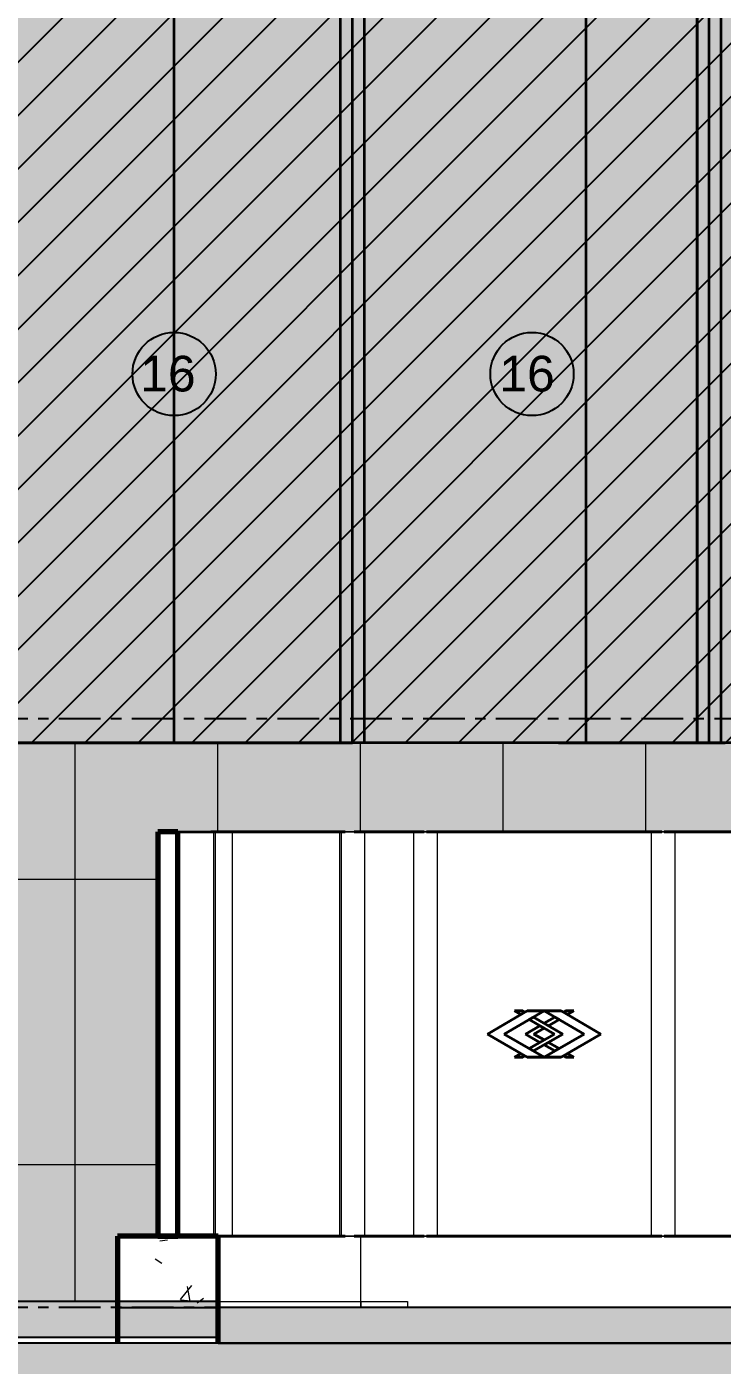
# Model space of a CAD drawing. Header units: millimetres. Extents: x -1379 to 1385823, y -4884429 to 548763.
# Drawn here: x 558852 to 561777, y -2343919 to -2338291 of the extents above; entities that cross this region are included whole.
import ezdxf

# ---------------------------------------------------------------- set-up
doc = ezdxf.new("R2010")
doc.units = ezdxf.units.MM
doc.linetypes.add('CENTER', pattern=[50.8, 31.75, -6.35, 6.35, -6.35])
doc.linetypes.add('TA_GL_000.70000', pattern=[1.925, 0.7, -0.175, 0.175, -0.175, 0.7])
for name, color, linetype in [('000 - 0_SYM_DWG_GRIDLINE_MAIN_COLOR_251', 7, 'Continuous'), ('000 - CONCRETE_COL_HATCH_', 7, 'Continuous'), ('000 - EXISTING_PRECAST_MAIN_COLOR_3', 7, 'Continuous'), ('000 - GRID', 7, 'CENTER')]:
    doc.layers.add(name, color=color, linetype=linetype)
for name, color, linetype, lineweight in [('A-ANNO-IDEN', 7, 'Continuous', 25), ('A-COLS-E', 7, 'Continuous', 35), ('A-DETL', 7, 'Continuous', 70), ('A-DETL-GENF', 7, 'Continuous', 35), ('A-DETL-THIN', 7, 'Continuous', 25), ('A-FLOR-E', 7, 'Continuous', 35), ('A-FLOR-FNSH', 7, 'Continuous', 70), ('A-FLOR-PATT', 7, 'Continuous', 70), ('A-GLAZ-CURT', 7, 'Continuous', 35), ('A-GLAZ-CWMG', 7, 'Continuous', 35), ('A-WALL', 7, 'Continuous', 70), ('A-WALL-PATT', 7, 'Continuous', 70), ('I-WALL-E', 7, 'Continuous', 50), ('WALL-E', 7, 'Continuous', 50)]:
    doc.layers.add(name, color=color, linetype=linetype, lineweight=lineweight)
doc.styles.add('ARIAL', font='arial.ttf')
doc.styles.add('TA', font='', dxfattribs={"height": 4.5})
doc.styles.get('TA').set_extended_font_data('Cordia New')

# ---------------------------------------------------------------- blocks, each defined once
blk = doc.blocks.new('DPA_Rectangular - 300 x 700mm-5176290-IV01 - ELEVATION 2')
at = {"layer": 'A-COLS-E', "color": 7}
for p, q in [((-2310042.7, 103675), (-2309342.7, 103675)), ((-2309342.7, 103675), (-2310042.7, 103675))]:
    blk.add_line(p, q, dxfattribs=at)
blk = doc.blocks.new('Curtain Panel Precast - Precast-5464831-IV01 - ELEVATION 2')
at = {"layer": 'A-GLAZ-CURT', "color": 7}
for p, q in [((-2305608.5, 103300), (-2306598.5, 103300)), ((-2306598.5, 103300), (-2305608.5, 103300)), ((-2305608.5, 101600), (-2306598.5, 101600)), ((-2306598.5, 101600), (-2305608.5, 101600))]:
    blk.add_line(p, q, dxfattribs=at)
blk = doc.blocks.new('Curtain Panel Precast - Precast w MRTA Logo-V77-IV01 - ELEVATION 2')
at = {"layer": 'A-GLAZ-CURT', "color": 7}
for p, q in [((-2309608.5, 103300), (-2310598.5, 103300)), ((-2310598.5, 103300), (-2309608.5, 103300)), ((-2310175.4, 102547), (-2310342.5, 102450)), ((-2310342.5, 102450), (-2310175.4, 102547)), ((-2310272.4, 102450), (-2310103.5, 102547)), ((-2310103.5, 102547), (-2310272.4, 102450)), ((-2310193, 102547), (-2310228.3, 102547)), ((-2310228.3, 102547), (-2310201.8, 102531.7)), ((-2310201.8, 102531.7), (-2310228.3, 102547)), ((-2310228.3, 102547), (-2310193, 102547)), ((-2310201.8, 102531.7), (-2310184.2, 102541.9)), ((-2310184.2, 102541.9), (-2310201.8, 102531.7)), ((-2310184.2, 102541.9), (-2310193, 102547)), ((-2310193, 102547), (-2310184.2, 102541.9)), ((-2310103.5, 102547), (-2310175.4, 102547)), ((-2310175.4, 102547), (-2310103.5, 102547)), ((-2310031.7, 102547), (-2310103.5, 102547)), ((-2310103.5, 102547), (-2309934.7, 102450)), ((-2309934.7, 102450), (-2310103.5, 102547)), ((-2310103.5, 102547), (-2310031.7, 102547)), ((-2309864.6, 102450), (-2310031.7, 102547)), ((-2310031.7, 102547), (-2309864.6, 102450)), ((-2310014.1, 102547), (-2310022.9, 102541.9)), ((-2310022.9, 102541.9), (-2310014.1, 102547)), ((-2310022.9, 102541.9), (-2310005.2, 102531.7)), ((-2310005.2, 102531.7), (-2310022.9, 102541.9)), ((-2309978.8, 102547), (-2310014.1, 102547)), ((-2310014.1, 102547), (-2309978.8, 102547)), ((-2310005.2, 102531.7), (-2309978.8, 102547)), ((-2309978.8, 102547), (-2310005.2, 102531.7)), ((-2310121.2, 102485), (-2310181.6, 102450)), ((-2310181.6, 102450), (-2310121.2, 102485)), ((-2310148.4, 102521.2), (-2310166.1, 102511)), ((-2310166.1, 102511), (-2310148.4, 102521.2)), ((-2310166.1, 102511), (-2310060.7, 102450)), ((-2310060.7, 102450), (-2310166.1, 102511)), ((-2310025.4, 102450), (-2310148.4, 102521.2)), ((-2310148.4, 102521.2), (-2310025.4, 102450)), ((-2310103.6, 102474.8), (-2310121.2, 102485)), ((-2310121.2, 102485), (-2310103.6, 102474.8)), ((-2310058.7, 102521.2), (-2310103.5, 102495.2)), ((-2310103.5, 102495.2), (-2310058.7, 102521.2)), ((-2310103.5, 102495.2), (-2310085.7, 102484.9)), ((-2310085.7, 102484.9), (-2310103.5, 102495.2)), ((-2310085.7, 102484.9), (-2310040.8, 102511)), ((-2310040.8, 102511), (-2310085.7, 102484.9)), ((-2310040.8, 102511), (-2310058.7, 102521.2)), ((-2310058.7, 102521.2), (-2310040.8, 102511)), ((-2310342.5, 102450), (-2310175.4, 102353)), ((-2310175.4, 102353), (-2310342.5, 102450)), ((-2310103.5, 102353), (-2310272.4, 102450)), ((-2310272.4, 102450), (-2310103.5, 102353)), ((-2310181.6, 102450), (-2310121.2, 102415)), ((-2310121.2, 102415), (-2310181.6, 102450)), ((-2310060.7, 102450), (-2310166.1, 102389)), ((-2310166.1, 102389), (-2310060.7, 102450)), ((-2310148.4, 102378.8), (-2310025.4, 102450)), ((-2310025.4, 102450), (-2310148.4, 102378.8)), ((-2310146.3, 102450), (-2310103.6, 102474.8)), ((-2310103.6, 102474.8), (-2310146.3, 102450)), ((-2310103.6, 102425.2), (-2310146.3, 102450)), ((-2310146.3, 102450), (-2310103.6, 102425.2)), ((-2310121.2, 102415), (-2310103.6, 102425.2)), ((-2310103.6, 102425.2), (-2310121.2, 102415)), ((-2309934.7, 102450), (-2310103.5, 102353)), ((-2310103.5, 102353), (-2309934.7, 102450)), ((-2310031.6, 102353), (-2309864.6, 102450)), ((-2309864.6, 102450), (-2310031.6, 102353)), ((-2310201.8, 102368.3), (-2310228.3, 102353)), ((-2310228.3, 102353), (-2310201.8, 102368.3)), ((-2310184.2, 102358.1), (-2310201.8, 102368.3)), ((-2310201.8, 102368.3), (-2310184.2, 102358.1)), ((-2310166.1, 102389), (-2310148.4, 102378.8)), ((-2310148.4, 102378.8), (-2310166.1, 102389)), ((-2310085.7, 102415.1), (-2310103.5, 102404.8)), ((-2310103.5, 102404.8), (-2310085.7, 102415.1)), ((-2310103.5, 102404.8), (-2310058.7, 102378.8)), ((-2310058.7, 102378.8), (-2310103.5, 102404.8)), ((-2310040.8, 102389), (-2310085.7, 102415.1)), ((-2310085.7, 102415.1), (-2310040.8, 102389)), ((-2310058.7, 102378.8), (-2310040.8, 102389)), ((-2310040.8, 102389), (-2310058.7, 102378.8)), ((-2310005.2, 102368.3), (-2310022.9, 102358.1)), ((-2310022.9, 102358.1), (-2310005.2, 102368.3)), ((-2309978.8, 102353), (-2310005.2, 102368.3)), ((-2310005.2, 102368.3), (-2309978.8, 102353)), ((-2310228.3, 102353), (-2310193, 102353)), ((-2310193, 102353), (-2310228.3, 102353)), ((-2310193, 102353), (-2310184.2, 102358.1)), ((-2310184.2, 102358.1), (-2310193, 102353)), ((-2310175.4, 102353), (-2310103.5, 102353)), ((-2310103.5, 102353), (-2310175.4, 102353)), ((-2310103.5, 102353), (-2310031.6, 102353)), ((-2310031.6, 102353), (-2310103.5, 102353)), ((-2310022.9, 102358.1), (-2310014.1, 102353)), ((-2310014.1, 102353), (-2310022.9, 102358.1)), ((-2310014.1, 102353), (-2309978.8, 102353)), ((-2309978.8, 102353), (-2310014.1, 102353)), ((-2309608.5, 101600), (-2310598.5, 101600)), ((-2310598.5, 101600), (-2309608.5, 101600))]:
    blk.add_line(p, q, dxfattribs=at)
blk = doc.blocks.new('Rectangular Mullion - Mullion_Beam 300x700-5462458-IV01 - ELEVATION 2')
at = {"layer": 'A-GLAZ-CWMG', "color": 7, "lineweight": 9}
blk.add_line((-2309603.5, 101600), (-2310603.5, 101600), dxfattribs=at)
blk.add_line((-2309603.5, 101600), (-2310603.5, 101600), dxfattribs=at)
blk = doc.blocks.new('Rectangular Mullion - Mullion_H-Beam-5464829-IV01 - ELEVATION 2')
at = {"layer": 'A-GLAZ-CWMG', "color": 7, "lineweight": 9}
for p, q in [((-2306653.5, 103300), (-2306608.5, 103300)), ((-2306608.5, 103300), (-2306653.5, 103300)), ((-2306653.5, 103300), (-2306553.5, 103300)), ((-2306553.5, 103300), (-2306653.5, 103300)), ((-2306653.5, 103300), (-2306653.5, 101600)), ((-2306653.5, 103300), (-2306653.5, 101600)), ((-2306553.5, 103300), (-2306598.5, 103300)), ((-2306598.5, 103300), (-2306553.5, 103300)), ((-2306553.5, 103300), (-2306553.5, 101600)), ((-2306553.5, 103300), (-2306553.5, 101600)), ((-2306653.5, 101600), (-2306553.5, 101600)), ((-2306553.5, 101600), (-2306653.5, 101600)), ((-2306653.5, 101600), (-2306608.5, 101600)), ((-2306608.5, 101600), (-2306653.5, 101600)), ((-2306553.5, 101600), (-2306598.5, 101600)), ((-2306598.5, 101600), (-2306553.5, 101600))]:
    blk.add_line(p, q, dxfattribs=at)
blk = doc.blocks.new('DPA_Curved type B 1 - Curved Type B-5844674-IV01 - ELEVATION 2')
at = {"layer": 'A-GLAZ-CURT', "color": 7}
for p, q in [((-2303409.7, 106775), (-2303359.7, 106775)), ((-2301909.7, 106775), (-2303409.7, 106775)), ((-2303409.7, 106775), (-2303409.7, 103675)), ((-2303409.7, 103675), (-2303409.7, 106775)), ((-2303359.7, 106775), (-2302659.7, 106775)), ((-2303359.7, 103675), (-2303359.7, 106775)), ((-2303359.7, 103675), (-2303359.7, 106775)), ((-2302659.7, 106775), (-2301959.7, 106775)), ((-2302659.7, 103675), (-2302659.7, 106775)), ((-2301959.7, 106775), (-2301909.7, 106775)), ((-2301959.7, 103675), (-2301959.7, 106775)), ((-2301959.7, 103675), (-2301959.7, 106775)), ((-2301909.7, 103675), (-2301909.7, 106775)), ((-2301909.7, 103675), (-2301909.7, 106775)), ((-2303409.7, 103675), (-2301909.7, 103675)), ((-2303359.7, 103675), (-2303409.7, 103675)), ((-2302659.7, 103675), (-2303359.7, 103675)), ((-2301959.7, 103675), (-2302659.7, 103675)), ((-2301909.7, 103675), (-2301959.7, 103675))]:
    blk.add_line(p, q, dxfattribs=at)
blk = doc.blocks.new('Curtain Panel Precast - Precast-5949623-IV01 - ELEVATION 2')
at = {"layer": 'A-GLAZ-CURT', "color": 7}
for p, q in [((-2310608.5, 103300), (-2310902.6, 103300)), ((-2310902.6, 103300), (-2310608.5, 103300)), ((-2310608.5, 101600), (-2310902.6, 101600)), ((-2310902.6, 101600), (-2310608.5, 101600))]:
    blk.add_line(p, q, dxfattribs=at)
blk = doc.blocks.new('Rectangular Mullion - Mullion_H-Beam-V111-IV01 - ELEVATION 2')
at = {"layer": 'A-GLAZ-CWMG', "color": 7, "lineweight": 9}
for p, q in [((-2310957.6, 103300), (-2310912.6, 103300)), ((-2310912.6, 103300), (-2310957.6, 103300)), ((-2310957.6, 103300), (-2310857.6, 103300)), ((-2310857.6, 103300), (-2310957.6, 103300)), ((-2310857.6, 103300), (-2310902.6, 103300)), ((-2310902.6, 103300), (-2310857.6, 103300)), ((-2310857.6, 101600), (-2310857.6, 103300)), ((-2310857.6, 101600), (-2310857.6, 103300)), ((-2310957.6, 101600), (-2310857.6, 101600)), ((-2310857.6, 101600), (-2310957.6, 101600)), ((-2310957.6, 101600), (-2310912.6, 101600)), ((-2310912.6, 101600), (-2310957.6, 101600)), ((-2310857.6, 101600), (-2310902.6, 101600)), ((-2310902.6, 101600), (-2310857.6, 101600))]:
    blk.add_line(p, q, dxfattribs=at)
blk = doc.blocks.new('Curtain Panel Precast - Precast-5949621-IV01 - ELEVATION 2')
at = {"layer": 'A-GLAZ-CURT', "color": 7, "lineweight": 70}
for p, q in [((-2311643.5, 103300), (-2311728.4, 103300)), ((-2311728.4, 103300), (-2311728.4, 101600)), ((-2311643.5, 101600), (-2311643.5, 103300)), ((-2311728.4, 101600), (-2311643.5, 101600))]:
    blk.add_line(p, q, dxfattribs=at)
at = {"layer": 'A-GLAZ-CURT', "color": 7}
for p, q in [((-2311643.5, 103300), (-2311469.3, 103300)), ((-2311469.3, 101600), (-2311643.5, 101600))]:
    blk.add_line(p, q, dxfattribs=at)
blk = doc.blocks.new('Rectangular Mullion - Mullion_Beam 300x700-5949619-IV01 - ELEVATION 2')
at = {"layer": 'A-GLAZ-CWMG', "color": 7, "lineweight": 70}
for p, q in [((-2311473.8, 101600), (-2311898.1, 101600)), ((-2311898.1, 101600), (-2311898.1, 101150)), ((-2311473.8, 101150), (-2311473.8, 101600))]:
    blk.add_line(p, q, dxfattribs=at)
at = {"layer": 'A-GLAZ-CWMG', "color": 7, "lineweight": 9}
blk.add_line((-2311380.9, 101600), (-2311473.8, 101600), dxfattribs=at)
blk = doc.blocks.new('Curtain Panel Precast - Precast-V112-IV01 - ELEVATION 2')
at = {"layer": 'A-GLAZ-CURT', "color": 7}
for p, q in [((-2310982.4, 103300), (-2311504.6, 103300)), ((-2311504.6, 103300), (-2311462.2, 103300)), ((-2311462.2, 103300), (-2310940, 103300)), ((-2310940, 103300), (-2310982.4, 103300)), ((-2311462.2, 101600), (-2311504.6, 101600)), ((-2311504.6, 101600), (-2310982.4, 101600)), ((-2310940, 101600), (-2311462.2, 101600)), ((-2310982.4, 101600), (-2310940, 101600))]:
    blk.add_line(p, q, dxfattribs=at)
blk = doc.blocks.new('Rectangular Mullion - Mullion_Beam 300x700-5949620-IV01 - ELEVATION 2')
at = {"layer": 'A-GLAZ-CWMG', "color": 7, "lineweight": 9}
for p, q in [((-2311028.4, 101600), (-2311593, 101600)), ((-2310816.2, 101600), (-2311380.9, 101600)), ((-2311028.4, 101600), (-2310816.2, 101600))]:
    blk.add_line(p, q, dxfattribs=at)
blk = doc.blocks.new('Rectangular Mullion - Mullion_H-Beam-V113-IV01 - ELEVATION 2')
at = {"layer": 'A-GLAZ-CWMG', "color": 7, "lineweight": 9}
for p, q in [((-2311028.4, 103300), (-2311021.3, 103300)), ((-2310957.6, 103300), (-2311028.4, 103300)), ((-2311021.3, 103300), (-2310989.5, 103300)), ((-2310989.5, 103300), (-2310932.9, 103300)), ((-2310925.8, 103300), (-2310982.4, 103300)), ((-2310982.4, 103300), (-2310950.6, 103300)), ((-2310932.9, 103300), (-2310964.7, 103300)), ((-2310964.7, 103300), (-2310957.6, 103300)), ((-2310964.7, 103300), (-2310964.7, 101600)), ((-2310957.6, 103300), (-2310886.9, 103300)), ((-2310950.6, 103300), (-2310957.6, 103300)), ((-2310957.6, 103300), (-2310957.6, 101600)), ((-2310894, 103300), (-2310925.8, 103300)), ((-2310886.9, 103300), (-2310894, 103300)), ((-2311028.4, 101600), (-2310957.6, 101600)), ((-2311021.3, 101600), (-2311028.4, 101600)), ((-2310989.5, 101600), (-2311021.3, 101600)), ((-2310932.9, 101600), (-2310989.5, 101600)), ((-2310950.6, 101600), (-2310982.4, 101600)), ((-2310982.4, 101600), (-2310925.8, 101600)), ((-2310957.6, 101600), (-2310964.7, 101600)), ((-2310964.7, 101600), (-2310932.9, 101600)), ((-2310957.6, 101600), (-2310950.6, 101600)), ((-2310886.9, 101600), (-2310957.6, 101600)), ((-2310925.8, 101600), (-2310894, 101600)), ((-2310894, 101600), (-2310886.9, 101600))]:
    blk.add_line(p, q, dxfattribs=at)
blk = doc.blocks.new('Rectangular Mullion - Mullion_H-Beam-V114-IV01 - ELEVATION 2')
at = {"layer": 'A-GLAZ-CWMG', "color": 7, "lineweight": 9}
for p, q in [((-2311557.6, 103300), (-2311550.6, 103300)), ((-2311486.9, 103300), (-2311557.6, 103300)), ((-2311550.6, 103300), (-2311518.8, 103300)), ((-2311518.8, 103300), (-2311462.2, 103300)), ((-2311455.1, 103300), (-2311511.7, 103300)), ((-2311511.7, 103300), (-2311479.9, 103300)), ((-2311462.2, 103300), (-2311494, 103300)), ((-2311494, 103300), (-2311486.9, 103300)), ((-2311494, 103300), (-2311494, 101600)), ((-2311486.9, 103300), (-2311416.2, 103300)), ((-2311479.9, 103300), (-2311486.9, 103300)), ((-2311486.9, 103300), (-2311486.9, 101600)), ((-2311423.3, 103300), (-2311455.1, 103300)), ((-2311416.2, 103300), (-2311423.3, 103300)), ((-2311416.2, 103300), (-2311416.2, 101600)), ((-2311557.6, 101600), (-2311486.9, 101600)), ((-2311550.6, 101600), (-2311557.6, 101600)), ((-2311518.8, 101600), (-2311550.6, 101600)), ((-2311462.2, 101600), (-2311518.8, 101600)), ((-2311479.9, 101600), (-2311511.7, 101600)), ((-2311511.7, 101600), (-2311455.1, 101600)), ((-2311486.9, 101600), (-2311494, 101600)), ((-2311494, 101600), (-2311462.2, 101600)), ((-2311486.9, 101600), (-2311479.9, 101600)), ((-2311416.2, 101600), (-2311486.9, 101600)), ((-2311455.1, 101600), (-2311423.3, 101600)), ((-2311423.3, 101600), (-2311416.2, 101600))]:
    blk.add_line(p, q, dxfattribs=at)
blk = doc.blocks.new('Rectangular Mullion - Mullion_Beam 300x700-5949622-IV01 - ELEVATION 2')
at = {"layer": 'A-GLAZ-CWMG', "color": 7, "lineweight": 9}
blk.add_line((-2310603.5, 101600), (-2310957.6, 101600), dxfattribs=at)
blk.add_line((-2310603.5, 101600), (-2310957.6, 101600), dxfattribs=at)
blk = doc.blocks.new('DPA_Curved type A 1 - Curved Type A-V115-IV01 - ELEVATION 2')
at = {"layer": 'A-DETL', "color": 7, "lineweight": 9}
blk.add_line((-2303409.7, 103675), (-2303409.7, 106775), dxfattribs=at)
at = {"layer": 'A-GLAZ-CURT', "color": 7}
for p, q in [((-2304909.7, 106775), (-2304859.7, 106775)), ((-2304909.7, 103675), (-2304909.7, 106775)), ((-2304859.7, 106775), (-2303459.7, 106775)), ((-2304859.7, 103675), (-2304859.7, 106775)), ((-2304859.7, 103675), (-2304859.7, 106775)), ((-2303459.7, 106775), (-2303409.7, 106775)), ((-2303459.7, 103675), (-2303459.7, 106775)), ((-2303459.7, 103675), (-2303459.7, 106775)), ((-2304859.7, 103675), (-2304909.7, 103675)), ((-2303459.7, 103675), (-2304859.7, 103675)), ((-2303409.7, 103675), (-2303459.7, 103675))]:
    blk.add_line(p, q, dxfattribs=at)
blk = doc.blocks.new('DPA_Curved type C_Left 1 - Curved Type C_Left-V116-IV01 - ELEVATION 2')
at = {"layer": 'A-DETL', "color": 7, "lineweight": 9}
blk.add_line((-2304909.7, 103675), (-2304909.7, 106775), dxfattribs=at)
at = {"layer": 'A-GLAZ-CURT', "color": 7}
for p, q in [((-2306409.7, 106775), (-2306359.7, 106775)), ((-2306409.7, 103675), (-2306409.7, 106775)), ((-2306359.7, 106775), (-2305426.4, 106775)), ((-2306359.7, 103675), (-2306359.7, 106775)), ((-2306359.7, 103675), (-2306359.7, 106775)), ((-2305426.4, 106775), (-2304959.7, 106775)), ((-2305426.4, 103675), (-2305426.4, 106775)), ((-2304959.7, 106775), (-2304909.7, 106775)), ((-2304959.7, 106775), (-2304959.7, 103675)), ((-2304959.7, 103675), (-2304959.7, 106775)), ((-2306359.7, 103675), (-2306409.7, 103675)), ((-2305426.4, 103675), (-2306359.7, 103675)), ((-2304959.7, 103675), (-2305426.4, 103675)), ((-2304909.7, 103675), (-2304959.7, 103675))]:
    blk.add_line(p, q, dxfattribs=at)
blk = doc.blocks.new('DPA_TAG_Multi Tags_Specific - Exterior-5922051-IV01 - ELEVATION 2')
at = {"layer": 'A-ANNO-IDEN', "color": 7}
blk.add_circle((-2302740, 108300), 350, dxfattribs=at)
blk = doc.blocks.new('C-1-IV01_REV00_20260605-145254_ELEVATION_2_EX')
at = {"layer": 'A-DETL-GENF', "lineweight": 9}
h = blk.add_hatch(dxfattribs=at)
h.set_pattern_fill('FP_37', style=0, pattern_type=2)
h.set_pattern_definition([(45, (994.86, -1), (0, 449.0128), [317.5, -317.5]), (45, (910.67, 83.17), (0, 449.0128), [317.5, -317.5]), (45, (826.5, 167.36), (0, 449.0128), [317.5, -317.5]), (135, (826.5, 223.5), (-449.0128, 3e-14), [317.5, -317.5]), (135, (910.67, 307.7), (-449.0128, 3e-14), [317.5, -317.5]), (135, (994.86, 391.87), (-449.0128, 3e-14), [317.5, -317.5])])
h.paths.add_polyline_path([(-23297.8, 99801.3), (7193.5, 99801.3), (7193.5, 101149), (-23297.8, 101149)])
at = {"layer": 'A-FLOR-PATT', "lineweight": 35}
for points in [[(-12816.4, 101174), (-12141.1, 101174), (-12141.1, 101324), (-18978.4, 101324), (-18978.4, 101174), (-13769.2, 101174)], [(-8052.1, 101149), (7115.2, 101149), (7115.2, 101299), (-12141.1, 101299), (-12141.1, 101149), (-8528.6, 101149)]]:
    blk.add_hatch(color=7, dxfattribs=at).paths.add_polyline_path(points)
at = {"layer": 'A-WALL-PATT', "lineweight": 9}
h = blk.add_hatch(dxfattribs=at)
h.set_pattern_fill('FP_21', style=0, pattern_type=2)
h.set_pattern_definition([(0, (994.86, -1.01), (406.4, 101.6), [33.528, -271.272, 33.528, -271.272, -1625.6]), (0, (994.86, -1.01), (406.4, 101.6), [-609.6, 33.528, -576.072, 33.528, -271.272, -711.2]), (0, (994.86, -1.01), (406.4, 101.6), [-1524, 33.528, -169.672, 33.528, -474.472]), (120, (1147.26, 49.79), (-291.18818, 301.15272), [33.528, -271.272, 33.528, -271.272, -1625.6]), (120, (1147.26, 49.79), (-291.18818, 301.15272), [-609.6, 33.528, -576.072, 33.528, -271.272, -711.2]), (120, (1147.26, 49.79), (-291.18818, 301.15272), [-1524, 33.528, -169.672, 33.528, -474.472]), (240, (1198.06, 252.99), (-115.21182, -402.75272), [33.528, -271.272, 33.528, -271.272, -1625.6]), (240, (1198.06, 252.99), (-115.21182, -402.75272), [-609.6, 33.528, -576.072, 33.528, -271.272, -711.2]), (240, (1198.06, 252.99), (-115.21182, -402.75272), [-1524, 33.528, -169.672, 33.528, -474.472])])
h.paths.add_polyline_path([(-16345, 101324), (-14695.5, 101324), (-14695.5, 101326), (-14110.5, 101326), (-14110.5, 101324), (-12565.4, 101324), (-12565.4, 101599), (-12395.7, 101599), (-12395.7, 103299), (-6220.8, 103299), (-6220.8, 101599), (-6185.2, 101599), (-6185.2, 103324), (-4985.2, 103324), (-4985.2, 101599), (-4945.2, 101599), (-4945.2, 103299), (-760, 103299), (-760, 103674), (-16345, 103674), (-16345, 101360.7)])
h.paths.add_polyline_path([(-16238.1, 101749), (-16238.1, 101799), (-16143.1, 101799), (-16143.1, 101749), (-16151.4, 101749)])
h.paths.add_polyline_path([(-16238.1, 102849), (-16238.1, 102899), (-16143.1, 102899), (-16143.1, 102849), (-16151.4, 102849)])
h = blk.add_hatch(dxfattribs=at)
h.set_pattern_fill('FP_22', style=0, pattern_type=2)
h.set_pattern_definition([(0, (-15745, 100124), (0, 1200), []), (90, (-15745, 100124), (-600, 4e-14), [])])
h.paths.add_polyline_path([(-16345, 101324), (-14695.5, 101324), (-14695.5, 101326), (-14110.5, 101326), (-14110.5, 101324), (-12565.4, 101324), (-12565.4, 101599), (-12395.7, 101599), (-12395.7, 103299), (-6220.8, 103299), (-6220.8, 101599), (-6185.2, 101599), (-6185.2, 103324), (-4985.2, 103324), (-4985.2, 101599), (-4945.2, 101599), (-4945.2, 103299), (-760, 103299), (-760, 103674), (-16345, 103674), (-16345, 101360.7)])
h.paths.add_polyline_path([(-16238.1, 101749), (-16238.1, 101799), (-16143.1, 101799), (-16143.1, 101749), (-16151.4, 101749)])
h.paths.add_polyline_path([(-16238.1, 102849), (-16238.1, 102899), (-16143.1, 102899), (-16143.1, 102849), (-16151.4, 102849)])
h = blk.add_hatch(dxfattribs=at)
h.set_pattern_fill('FP_23', style=0, pattern_type=2)
h.set_pattern_definition([(50, (994.86, -1), (728.7365, -63.7558), [76.2, -838.2]), (355, (994.86, -1), (-140.9716, 764.2276), [60.96, -670.56]), (100.451, (1055.6, -6.3), (587.77, 700.4668), [64.76, -712.36]), (46.184, (994.9, 202.2), (1084.316, -168.171), [114.3, -1257.3]), (96.636, (1085.2, 188.2), (949.61, 989.71), [97.14, -1068.54]), (351.184, (994.9, 202.2), (949.62, 989.701), [91.44, -1005.84]), (21, (1096.46, 151.4), (606.458, -409.0606), [76.2, -838.2]), (326, (1096.46, 151.4), (247.2083, 736.753), [60.96, -670.56]), (71.451, (1147, 117.3), (853.6683, 327.6855), [64.76, -712.36]), (37.5, (994.86, -1.01), (12.3547, 338.2201), [33.528, -628.904, 33.528, -647.192, -673.1]), (37.5, (994.86, -1.01), (12.3547, 338.2201), [-1343.152, 33.528, -639.572]), (7.5, (994.86, -1), (267.2789, 400.7221), [33.528, -354.584, 33.528, -613.664, -256.54]), (7.5, (994.86, -1), (267.2789, 400.7221), [-1035.304, 33.528, -223.012]), (327.5, (768.3, -1.01), (542.3633, -22.91534), [33.528, -220.472, 33.528, -758.952, -1051.56]), (327.5, (768.3, -1.01), (542.3633, -22.91534), [-1046.48, 33.528, -1018.032]), (317.5, (666.7, -1), (592.517, 101.707), [33.528, -296.672, 33.528, -492.76, -746.76]), (317.5, (666.7, -1), (592.517, 101.707), [-856.488, 33.528, -713.232])])
h.paths.add_polyline_path([(-12565.4, 101299), (-12141.1, 101299), (-12141.1, 101599), (-12565.4, 101599), (-12565.4, 101360.7)])
at = {"layer": 'A-DETL-THIN', "color": 7}
blk.add_line((7193.5, 101149), (-23297.8, 101149), dxfattribs=at)
at = {"layer": 'A-FLOR-E', "color": 7, "lineweight": 9}
for p, q in [((-15845, 103674), (-6205, 103674)), ((-10310, 103674), (-13010, 103674)), ((-12810, 103674), (-10310, 103674)), ((-10710, 103674), (-12810, 103674)), ((-10310, 103674), (-10710, 103674)), ((-7425, 103674), (-10310, 103674)), ((-10010, 103674), (-10110, 103674)), ((-10110, 103674), (-7625, 103674)), ((-12141.1, 101324), (-11542.1, 101324)), ((-11542.1, 101324), (-11542.1, 101299)), ((-11542.1, 101324), (-11345, 101324)), ((-11345, 101324), (-11345, 101299)), ((-11345, 101299), (7093.9, 101299)), ((7093.9, 101149), (-11345, 101149))]:
    blk.add_line(p, q, dxfattribs=at)
at = {"layer": 'A-FLOR-FNSH', "color": 7, "lineweight": 25}
for p, q in [((-12141.1, 101324), (-18978.4, 101324)), ((-12141.1, 101174), (-12141.1, 101324)), ((7115.2, 101299), (-12141.1, 101299)), ((-12141.1, 101299), (-12141.1, 101149)), ((-18978.4, 101174), (-12141.1, 101174)), ((-12141.1, 101149), (7115.2, 101149))]:
    blk.add_line(p, q, dxfattribs=at)
at = {"layer": 'A-WALL', "color": 7, "lineweight": 25}
for p, q in [((-12141.1, 101599), (-12565.4, 101599)), ((-12565.4, 101599), (-12565.4, 101299)), ((-12141.1, 101299), (-12141.1, 101599)), ((-12565.4, 101299), (-12141.1, 101299))]:
    blk.add_line(p, q, dxfattribs=at)
at = {"layer": 'I-WALL-E', "color": 7, "lineweight": 9}
for p, q in [((-760, 103674), (-16345, 103674)), ((-16345, 103674), (-810, 103674))]:
    blk.add_line(p, q, dxfattribs=at)
at = {"layer": 'WALL-E', "color": 7, "lineweight": 9}
for p, q in [((-810, 103674), (-15845, 103674)), ((-15845, 103674), (-810, 103674)), ((-12810, 103674), (-13010, 103674)), ((-13010, 103674), (-12810, 103674)), ((-10310, 103674), (-10110, 103674)), ((-10110, 103674), (-10310, 103674)), ((-11542.1, 101599), (-12141.1, 101599)), ((-11666.3, 101599), (-11966.3, 101599)), ((-11666.3, 101599), (-6185.2, 101599)), ((-6185.2, 101599), (-11542.1, 101599)), ((-11542.1, 101299), (-11542.1, 101599)), ((-12141.1, 101299), (-11542.1, 101299)), ((-11542.1, 101299), (-6185.2, 101299))]:
    blk.add_line(p, q, dxfattribs=at)
at = {"layer": 'A-ANNO-IDEN', "color": 7, "xscale": 0.5, "yscale": 0.5, "zscale": 0.5}
for p in [(1139043, 51074), (1140548.2, 51074)]:
    blk.add_blockref('DPA_TAG_Multi Tags_Specific - Exterior-5922051-IV01 - ELEVATION 2', p, dxfattribs=at)
at = {"layer": 'A-COLS-E', "color": 7}
blk.add_blockref('DPA_Rectangular - 300 x 700mm-5176290-IV01 - ELEVATION 2', (2299332.7, -1), dxfattribs=at)
at = {"layer": 'A-GLAZ-CURT', "color": 7}
for name, p in [('DPA_Curved type B 1 - Curved Type B-5844674-IV01 - ELEVATION 2', (2290332.7, -1)), ('DPA_Curved type C_Left 1 - Curved Type C_Left-V116-IV01 - ELEVATION 2', (2294832.7, -1)), ('DPA_Curved type A 1 - Curved Type A-V115-IV01 - ELEVATION 2', (2294832.7, -1)), ('Curtain Panel Precast - Precast-5949621-IV01 - ELEVATION 2', (2299332.7, -1)), ('Curtain Panel Precast - Precast-V112-IV01 - ELEVATION 2', (2299332.7, -1)), ('Curtain Panel Precast - Precast-5949623-IV01 - ELEVATION 2', (2299332.7, -1)), ('Curtain Panel Precast - Precast w MRTA Logo-V77-IV01 - ELEVATION 2', (2299332.7, -1)), ('Curtain Panel Precast - Precast-5464831-IV01 - ELEVATION 2', (2296332.7, -1))]:
    blk.add_blockref(name, p, dxfattribs=at)
at = {"layer": 'A-GLAZ-CWMG', "color": 7, "lineweight": 9}
for name, p in [('Rectangular Mullion - Mullion_H-Beam-V114-IV01 - ELEVATION 2', (2299332.7, -1)), ('Rectangular Mullion - Mullion_H-Beam-V113-IV01 - ELEVATION 2', (2299332.7, -1)), ('Rectangular Mullion - Mullion_H-Beam-V111-IV01 - ELEVATION 2', (2299332.7, -1)), ('Rectangular Mullion - Mullion_H-Beam-5464829-IV01 - ELEVATION 2', (2295332.7, -1)), ('Rectangular Mullion - Mullion_H-Beam-5464829-IV01 - ELEVATION 2', (2296332.7, -1)), ('Rectangular Mullion - Mullion_Beam 300x700-5949619-IV01 - ELEVATION 2', (2299332.7, -1)), ('Rectangular Mullion - Mullion_Beam 300x700-5949620-IV01 - ELEVATION 2', (2299332.7, -1)), ('Rectangular Mullion - Mullion_Beam 300x700-5949622-IV01 - ELEVATION 2', (2299332.7, -1)), ('Rectangular Mullion - Mullion_Beam 300x700-5462458-IV01 - ELEVATION 2', (2299332.7, -1)), ('Rectangular Mullion - Mullion_Beam 300x700-5462458-IV01 - ELEVATION 2', (2300332.7, -1))]:
    blk.add_blockref(name, p, dxfattribs=at)
at = {"layer": 'A-ANNO-IDEN', "color": 7, "style": 'ARIAL'}
for p in [(-12469.5, 105150.6), (-10959.3, 105150.6)]:
    blk.add_text('16', height=150, dxfattribs=at).set_placement(p)
blk = doc.blocks.new('*U1841')
at = {"layer": '000 - 0_SYM_DWG_GRIDLINE_MAIN_COLOR_251', "color": 7, "linetype": 'ByBlock', "ltscale": 5}
blk.add_line((20, 0), (-470.6, 0), dxfattribs=at)
at = {"color": 7, "style": 'TA', "flags": 1}
blk.add_attdef('LOCATION', (6, -6), '', height=4.5, rotation=270, dxfattribs=at)
blk = doc.blocks.new('*U1840')
at = {"layer": '000 - 0_SYM_DWG_GRIDLINE_MAIN_COLOR_251', "color": 7, "linetype": 'ByBlock', "ltscale": 5}
blk.add_line((20, 0), (-537.7, 0), dxfattribs=at)
at = {"color": 7, "style": 'TA', "flags": 1}
blk.add_attdef('LOCATION', (6, -6), '', height=4.5, rotation=270, dxfattribs=at)
blk = doc.blocks.new('C-1-IV01_REV00_20260614-170635_ELEVAITON_2_DIMS')
at = {"layer": '000 - GRID', "color": 7, "linetype": 'TA_GL_000.70000', "xscale": 50, "yscale": 50, "zscale": 50, "rotation": 180}
for name, p in [('*U1841', (-22530, 103775)), ('*U1840', (-22530, 101300))]:
    blk.add_blockref(name, p, dxfattribs=at)
blk = doc.blocks.new('C-1-IV01_REV00-1_20260614-180613_ELEVATION_2_PRECAST')
at = {"layer": '000 - CONCRETE_COL_HATCH_'}
h = blk.add_hatch(dxfattribs=at)
h.set_pattern_fill('ANSI31')
h.set_pattern_definition([(45, (0, 0), (-112.2532, 112.2532), [])])
h.paths.add_polyline_path([(-782.9, 109824), (-13027, 109824), (-13027, 106774), (-14627, 106774), (-14627, 109824), (-16372.1, 109824), (-16372.1, 103674), (-782.9, 103674)])
h = blk.add_hatch(dxfattribs=at)
h.set_pattern_fill('AR-CONC', scale=0.05)
h.set_pattern_definition([(50, (0, 0), (455.4617, -39.8477), [47.625, -523.875]), (355, (0, 0), (-88.1086, 477.6421), [38.1, -419.1015]), (100.45144, (37.96, -3.3), (367.3531, 437.7944), [40.475, -445.2256]), (46.1842, (5e-15, 127), (677.6976, -105.1058), [71.4375, -785.8125]), (96.63556, (56.5, 118.24), (593.5103, 618.5653), [60.7126, -667.839]), (351.18415, (5e-15, 127), (593.5103, 618.5653), [57.15, -628.6493]), (21, (63.5, 95.25), (379.036, -255.663), [47.625, -523.875]), (326, (63.5, 95.25), (154.505, 460.47), [38.1, -419.1]), (71.45144, (95.1, 73.94), (533.541, 204.807), [40.475, -445.2248]), (37.5, (0, 0), (7.7215, 211.3876), [0, -414.02, 0, -425.45, 0, -420.6875]), (7.5, (0, 0), (167.04916, 250.45144), [0, -242.57, 0, -404.495, 0, -160.3375]), (327.5, (-141.6, 5e-15), (338.9765, -14.32186), [0, -158.75, 0, -495.3, 0, -657.225]), (317.5, (-205.1, 8e-15), (370.32295, 63.5662), [0, -206.375, 0, -328.93, 0, -466.725])])
h.paths.add_polyline_path([(-782.9, 109824), (-13027, 109824), (-13027, 106774), (-14627, 106774), (-14627, 109824), (-16372.1, 109824), (-16372.1, 103674), (-782.9, 103674)])
at = {"layer": '000 - EXISTING_PRECAST_MAIN_COLOR_3', "color": 7}
blk.add_lwpolyline([(-782.9, 109824), (-13027, 109824), (-13027, 106774), (-14627, 106774), (-14627, 109824), (-16372.1, 109824), (-16372.1, 103674), (-782.9, 103674)], close=True, dxfattribs=at)

msp = doc.modelspace()

# ---------------------------------------------------------------- block references
at = {"color": 7}
for name in ['C-1-IV01_REV00_20260614-170635_ELEVAITON_2_DIMS', 'C-1-IV01_REV00_20260605-145254_ELEVATION_2_EX', 'C-1-IV01_REV00-1_20260614-180613_ELEVATION_2_PRECAST']:
    msp.add_blockref(name, (571798.8, -2444975.4), dxfattribs=at)

doc.saveas('drawing.dxf')
